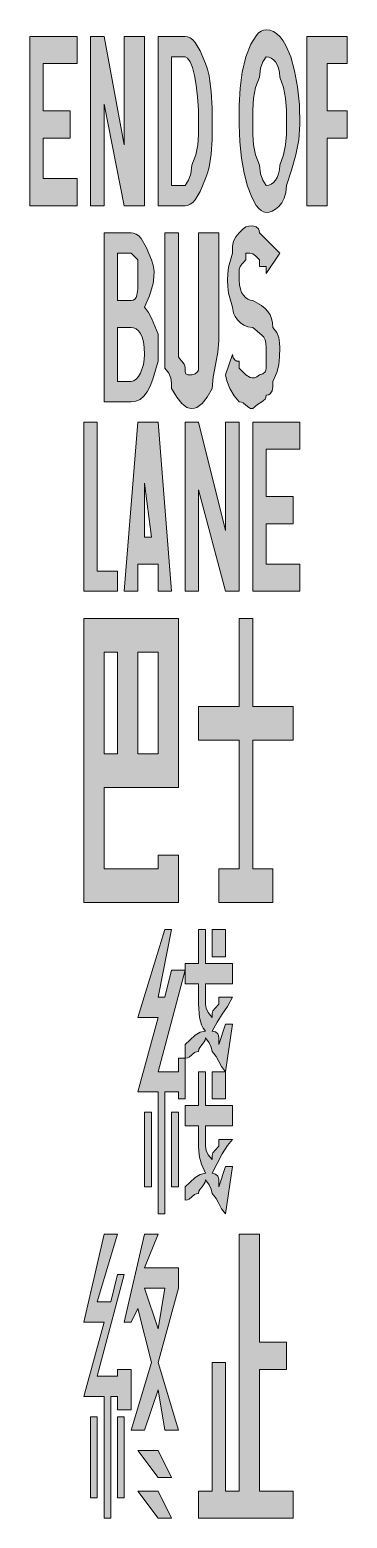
# Model space of a CAD drawing. Header units: metres. Extents: x 171 to 227, y 7 to 271.
import ezdxf

# ---------------------------------------------------------------- set-up
doc = ezdxf.new("R2010")
doc.units = ezdxf.units.M
doc.layers.add('FILL_WHITE_FFFFFF', color=7, linetype='Continuous', true_color=0xffffff)

msp = doc.modelspace()

# ---------------------------------------------------------------- hatches: boundary and pattern name
at = {"layer": 'FILL_WHITE_FFFFFF', "true_color": 0xffffff}
h = msp.add_hatch(color=7, dxfattribs=at)
h.dxf.hatch_style = 1
h.paths.add_polyline_path([(179.25, 244.95), (179.25, 240.15), (170.85, 240.15), (170.85, 270.15), (179.25, 270.15), (179.25, 265.35), (173.25, 265.35), (173.25, 256.95), (178.05, 256.95), (178.05, 252.15), (173.25, 252.15), (173.25, 244.95), (179.25, 244.95)])
h = msp.add_hatch(color=7, dxfattribs=at)
h.dxf.hatch_style = 1
h.paths.add_polyline_path([(187.65, 240.15), (184.05, 258.15), (184.05, 240.15), (181.65, 240.15), (181.65, 270.15), (184.05, 270.15), (187.65, 250.95), (187.65, 270.15), (191.25, 270.15), (191.25, 240.15), (187.65, 240.15)])
h = msp.add_hatch(color=7, dxfattribs=at)
h.dxf.hatch_style = 1
h.paths.add_polyline_path([(193.65, 270.15), (198.45, 270.15), (198.9, 270.09), (199.35, 269.91), (199.8, 269.58), (200.25, 269.1), (201.15, 267.62), (202.05, 265.35), (202.45, 264.34), (202.74, 263.16), (203.1, 260.4), (203.23, 257.42), (203.25, 254.55), (203.23, 251.87), (203.1, 249.3), (202.74, 246.96), (202.45, 245.9), (202.05, 244.95), (201.15, 242.68), (200.25, 241.2), (199.8, 240.72), (199.35, 240.39), (198.9, 240.21), (198.45, 240.15), (193.65, 240.15), (193.65, 270.15)])
h.paths.add_polyline_path([(199.46, 245.77), (199.65, 247.35), (200.34, 249.15), (200.7, 250.95), (200.83, 252.75), (200.85, 254.55), (200.8, 257.13), (200.64, 259.46), (200.41, 261.51), (200.1, 263.25), (199.74, 264.65), (199.33, 265.69), (198.9, 266.33), (198.45, 266.55), (196.05, 266.55), (196.05, 243.75), (198.45, 243.75), (199.05, 244.65), (199.46, 245.77)], flags=16)
h = msp.add_hatch(color=7, dxfattribs=at)
h.dxf.hatch_style = 1
h.paths.add_polyline_path([(211.95, 239.28), (211.52, 239.67), (211.09, 240.21), (210.28, 241.67), (209.55, 243.6), (208.94, 245.92), (208.46, 248.57), (208.16, 251.47), (208.05, 254.55), (208.07, 257.94), (208.2, 261), (208.56, 263.83), (209.25, 266.55), (210.15, 268.82), (211.05, 270.3), (211.5, 270.78), (211.95, 271.11), (212.4, 271.29), (212.85, 271.35), (213.51, 271.27), (214.14, 271.02), (214.74, 270.62), (215.31, 270.07), (215.84, 269.39), (216.33, 268.57), (217.2, 266.55), (217.9, 264.08), (218.42, 261.22), (218.74, 258.03), (218.85, 254.55), (218.64, 251.85), (218.1, 249.15), (217.33, 246.45), (216.45, 243.75), (216.34, 242.51), (216.06, 241.48), (215.63, 240.65), (215.1, 240), (214.52, 239.52), (213.92, 239.19), (213.35, 239.01), (212.85, 238.95), (212.4, 239.03), (211.95, 239.28)])
h.paths.add_polyline_path([(213.73, 243.97), (214.14, 244.26), (214.5, 244.65), (214.81, 245.16), (215.04, 245.77), (215.2, 246.51), (215.25, 247.35), (215.94, 249.15), (216.3, 250.95), (216.43, 252.75), (216.45, 254.55), (216.43, 257.04), (216.3, 259.2), (215.94, 261.13), (215.25, 262.95), (215.2, 263.79), (215.04, 264.52), (214.81, 265.14), (214.5, 265.65), (214.14, 266.04), (213.73, 266.32), (213.3, 266.49), (212.85, 266.55), (212.25, 265.65), (211.84, 264.52), (211.65, 262.95), (210.96, 261.13), (210.6, 259.2), (210.47, 257.04), (210.45, 254.55), (210.47, 252.75), (210.6, 250.95), (210.96, 249.15), (211.65, 247.35), (211.84, 245.77), (212.25, 244.65), (212.85, 243.75), (213.3, 243.81), (213.73, 243.97)], flags=16)
h = msp.add_hatch(color=7, dxfattribs=at)
h.dxf.hatch_style = 1
h.paths.add_polyline_path([(223.65, 240.15), (220.05, 240.15), (220.05, 270.15), (227.25, 270.15), (227.25, 265.35), (223.65, 265.35), (223.65, 256.95), (227.25, 256.95), (227.25, 252.15), (223.65, 252.15), (223.65, 240.15)])
h = msp.add_hatch(color=7, dxfattribs=at)
h.dxf.hatch_style = 1
h.paths.add_polyline_path([(193.65, 217.35), (193.65, 212.55), (192.73, 209.4), (192.24, 208.16), (191.7, 207.15), (191.11, 206.36), (190.44, 205.8), (189.7, 205.46), (188.85, 205.35), (184.05, 205.35), (184.05, 235.35), (188.85, 235.35), (189.3, 235.29), (189.75, 235.11), (190.2, 234.78), (190.65, 234.3), (191.55, 232.82), (192.45, 230.55), (192.79, 229.6), (192.94, 228.56), (192.91, 227.47), (192.75, 226.35), (192.11, 224.14), (191.25, 222.15), (191.96, 221.23), (192.45, 220.2), (193.65, 217.35)])
h.paths.add_polyline_path([(189.54, 223.57), (189.76, 223.86), (189.9, 224.25), (190.03, 225.37), (190.05, 226.95), (190.05, 230.55), (188.85, 231.75), (186.45, 231.75), (186.45, 223.35), (188.85, 223.35), (189.25, 223.41), (189.54, 223.57)], flags=16)
h.paths.add_polyline_path([(186.45, 208.95), (188.85, 208.95), (189.3, 209.06), (189.73, 209.36), (190.14, 209.84), (190.5, 210.45), (191.04, 211.99), (191.2, 212.85), (191.25, 213.75), (191.2, 214.99), (191.04, 216.02), (190.81, 216.85), (190.5, 217.5), (190.14, 217.98), (189.73, 218.31), (189.3, 218.49), (188.85, 218.55), (186.45, 218.55), (186.45, 208.95)], flags=16)
h = msp.add_hatch(color=7, dxfattribs=at)
h.dxf.hatch_style = 1
h.paths.add_polyline_path([(200.85, 235.35), (204.45, 235.35), (204.45, 216.15), (204.26, 214.16), (203.85, 211.95), (203.44, 209.74), (203.25, 207.75), (202.35, 206.17), (201.45, 205.05), (200.55, 204.37), (200.1, 204.21), (199.65, 204.15), (199.2, 204.21), (198.75, 204.37), (197.85, 205.05), (196.95, 206.17), (196.05, 207.75), (196.03, 208.65), (195.9, 209.55), (195.54, 210.45), (194.85, 211.35), (194.85, 216.15), (194.85, 235.35), (197.25, 235.35), (197.25, 216.15), (197.25, 213.75), (197.3, 213.35), (197.44, 213.04), (197.85, 212.55), (198.26, 212.06), (198.4, 211.75), (198.45, 211.35), (198.47, 210.66), (198.6, 210.3), (198.96, 210.17), (199.65, 210.15), (200.25, 210.3), (200.66, 210.66), (200.8, 210.95), (200.85, 211.35), (200.85, 216.15), (200.85, 235.35)])
h = msp.add_hatch(color=7, dxfattribs=at)
h.dxf.hatch_style = 1
h.paths.add_polyline_path([(209.61, 218.66), (208.88, 218.94), (208.26, 219.37), (207.75, 219.9), (207.36, 220.48), (207.07, 221.08), (206.85, 222.15), (206.17, 224.66), (206.01, 225.82), (205.95, 226.95), (206.01, 228.08), (206.17, 229.24), (206.85, 231.75), (206.85, 232.95), (207.04, 233.83), (207.45, 234.6), (208.05, 235.35), (208.76, 236.04), (209.25, 236.4), (209.74, 236.53), (210.45, 236.55), (211.05, 236.4), (211.46, 236.04), (211.6, 235.75), (211.65, 235.35), (215.25, 231.75), (212.85, 228.15), (212.85, 229.35), (211.65, 229.35), (211.65, 230.55), (210.94, 231.24), (210.45, 231.6), (209.96, 231.73), (209.25, 231.75), (209.25, 230.55), (208.56, 229.84), (208.2, 229.35), (208.07, 228.86), (208.05, 228.15), (208.05, 226.95), (208.1, 226.11), (208.26, 225.37), (208.49, 224.76), (208.8, 224.25), (209.16, 223.86), (209.57, 223.57), (210, 223.41), (210.45, 223.35), (212.03, 222.43), (212.64, 221.94), (213.15, 221.4), (213.54, 220.81), (213.82, 220.14), (213.99, 219.4), (214.05, 218.55), (214.74, 217.65), (215.1, 216.75), (215.23, 215.85), (215.25, 214.95), (215.23, 213.34), (215.1, 211.95), (214.74, 210.56), (214.05, 208.95), (214.03, 208.07), (213.9, 207.3), (213.54, 206.76), (213.25, 206.6), (212.85, 206.55), (212.8, 206.15), (212.64, 205.84), (212.1, 205.35), (211.33, 204.86), (210.45, 204.15), (210.05, 204.2), (209.74, 204.34), (209.25, 204.75), (208.76, 205.16), (208.45, 205.3), (208.05, 205.35), (207.17, 206.44), (206.4, 207.75), (205.86, 209.06), (205.65, 210.15), (206.85, 213.75), (207, 213.15), (207.36, 212.74), (207.65, 212.6), (208.05, 212.55), (208.05, 211.35), (209.25, 210.15), (210, 209.7), (210.36, 209.62), (210.77, 209.64), (211.2, 209.81), (211.65, 210.15), (212.25, 210.3), (212.66, 210.66), (212.8, 210.95), (212.85, 211.35), (212.85, 213.75), (212.85, 214.95), (212.8, 215.74), (212.64, 216.36), (212.41, 216.83), (212.1, 217.2), (210.45, 218.55), (209.61, 218.66)])
h = msp.add_hatch(color=7, dxfattribs=at)
h.dxf.hatch_style = 1
h.paths.add_polyline_path([(180.45, 171.75), (180.45, 201.75), (182.85, 201.75), (182.85, 175.35), (186.45, 175.35), (186.45, 171.75), (180.45, 171.75)])
h = msp.add_hatch(color=7, dxfattribs=at)
h.dxf.hatch_style = 1
h.paths.add_polyline_path([(193.65, 176.55), (190.05, 176.55), (190.05, 171.75), (187.65, 171.75), (190.05, 201.75), (193.65, 201.75), (196.05, 171.75), (193.65, 171.75), (193.65, 176.55)])
h.paths.add_polyline_path([(192.45, 181.35), (191.25, 190.95), (191.25, 181.35), (192.45, 181.35)], flags=16)
h = msp.add_hatch(color=7, dxfattribs=at)
h.dxf.hatch_style = 1
h.paths.add_polyline_path([(205.65, 171.75), (200.85, 189.75), (200.85, 171.75), (198.45, 171.75), (198.45, 201.75), (200.85, 201.75), (205.65, 182.55), (205.65, 201.75), (208.05, 201.75), (208.05, 171.75), (205.65, 171.75)])
h = msp.add_hatch(color=7, dxfattribs=at)
h.dxf.hatch_style = 1
h.paths.add_polyline_path([(218.85, 176.55), (218.85, 171.75), (210.45, 171.75), (210.45, 201.75), (218.85, 201.75), (218.85, 196.95), (212.85, 196.95), (212.85, 188.55), (217.65, 188.55), (217.65, 183.75), (212.85, 183.75), (212.85, 176.55), (218.85, 176.55)])
h = msp.add_hatch(color=7, dxfattribs=at)
h.dxf.hatch_style = 1
h.paths.add_polyline_path([(193.65, 122.55), (193.65, 124.95), (197.25, 124.95), (197.25, 116.55), (180.45, 116.55), (180.45, 166.95), (197.25, 166.95), (197.25, 136.95), (184.05, 136.95), (184.05, 122.55), (193.65, 122.55)])
h.paths.add_polyline_path([(186.45, 160.95), (184.05, 160.95), (184.05, 142.95), (186.45, 142.95), (186.45, 160.95)], flags=16)
h.paths.add_polyline_path([(193.65, 142.95), (193.65, 160.95), (190.05, 160.95), (190.05, 142.95), (193.65, 142.95)], flags=16)
h = msp.add_hatch(color=7, dxfattribs=at)
h.dxf.hatch_style = 1
h.paths.add_polyline_path([(217.65, 151.35), (217.65, 145.35), (210.45, 145.35), (210.45, 122.55), (214.05, 122.55), (214.05, 116.55), (204.45, 116.55), (204.45, 122.55), (208.05, 122.55), (208.05, 145.35), (200.85, 145.35), (200.85, 151.35), (208.05, 151.35), (208.05, 166.95), (210.45, 166.95), (210.45, 151.35), (217.65, 151.35)])
h = msp.add_hatch(color=7, dxfattribs=at)
h.dxf.hatch_style = 1
h.paths.add_polyline_path([(197.25, 88.95), (198.45, 88.95), (198.45, 81.75), (197.25, 81.75), (197.25, 82.95), (194.85, 82.95), (194.85, 61.35), (193.65, 61.35), (193.65, 82.95), (190.05, 82.95), (193.65, 96.15), (190.05, 96.15), (194.85, 111.75), (196.05, 111.75), (193.65, 99.75), (194.85, 99.75), (196.05, 104.55), (198.45, 104.55), (193.65, 86.55), (197.25, 86.55), (197.25, 88.95)])
h = msp.add_hatch(color=7, dxfattribs=at)
h.dxf.hatch_style = 1
h.paths.add_polyline_path([(205.65, 86.55), (204.94, 87.45), (204.45, 88.35), (203.96, 89.25), (203.25, 90.15), (203.1, 90.9), (202.74, 91.67), (202.05, 92.55), (202, 92.15), (201.86, 91.84), (201.45, 91.35), (201.04, 90.86), (200.9, 90.55), (200.85, 90.15), (200.45, 90.1), (200.14, 89.96), (199.65, 89.55), (199.16, 89.14), (198.85, 89), (198.45, 88.95), (198.45, 91.35), (200.25, 93), (201.15, 93.54), (202.05, 93.75), (201.65, 94.25), (201.36, 94.84), (201, 96.15), (200.85, 98.55), (200.85, 102.15), (198.45, 102.15), (198.45, 105.75), (200.85, 105.75), (200.85, 111.75), (202.05, 111.75), (202.05, 105.75), (206.85, 105.75), (206.85, 102.15), (202.05, 102.15), (202.05, 98.55), (202.2, 97.8), (202.56, 97.03), (203.25, 96.15), (203.27, 96.86), (203.4, 97.35), (203.76, 97.84), (204.45, 98.55), (204.45, 99.75), (206.85, 99.75), (205.95, 98.14), (205.05, 96.75), (204.15, 95.36), (203.25, 93.75), (203.85, 93.6), (204.26, 93.24), (204.4, 92.95), (204.45, 92.55), (204.45, 91.35), (205.65, 94.95), (206.85, 94.95), (205.65, 86.55)])
h = msp.add_hatch(color=7, dxfattribs=at)
h.dxf.hatch_style = 1
h.paths.add_polyline_path([(205.65, 106.95), (203.25, 106.95), (203.25, 111.75), (205.65, 111.75), (205.65, 106.95)])
h = msp.add_hatch(color=7, dxfattribs=at)
h.dxf.hatch_style = 1
h.paths.add_polyline_path([(206.85, 80.55), (206.85, 76.95), (202.05, 76.95), (202.05, 73.35), (202.2, 72.6), (202.56, 71.83), (203.25, 70.95), (203.27, 71.66), (203.4, 72.15), (203.76, 72.64), (204.45, 73.35), (204.45, 74.55), (206.85, 74.55), (205.95, 73.44), (205.05, 72), (203.25, 68.55), (203.85, 68.4), (204.26, 68.04), (204.4, 67.75), (204.45, 67.35), (204.45, 66.15), (205.65, 69.75), (206.85, 69.75), (205.65, 61.35), (204.94, 62.25), (204.45, 63.15), (203.96, 64.05), (203.25, 64.95), (203.1, 65.7), (202.74, 66.47), (202.05, 67.35), (202, 66.95), (201.86, 66.64), (201.45, 66.15), (201.04, 65.66), (200.9, 65.35), (200.85, 64.95), (200.45, 64.9), (200.14, 64.76), (199.65, 64.35), (199.16, 63.94), (198.85, 63.8), (198.45, 63.75), (198.45, 66.15), (200.25, 67.8), (201.15, 68.34), (202.05, 68.55), (201.36, 70.14), (201, 71.4), (200.87, 72.43), (200.85, 73.35), (200.85, 76.95), (198.45, 76.95), (198.45, 80.55), (200.85, 80.55), (200.85, 86.55), (202.05, 86.55), (202.05, 80.55), (206.85, 80.55)])
h = msp.add_hatch(color=7, dxfattribs=at)
h.dxf.hatch_style = 1
h.paths.add_polyline_path([(205.65, 81.75), (203.25, 81.75), (203.25, 86.55), (205.65, 86.55), (205.65, 81.75)])
h = msp.add_hatch(color=7, dxfattribs=at)
h.dxf.hatch_style = 1
h.paths.add_polyline_path([(191.25, 79.35), (192.45, 79.35), (192.45, 66.15), (191.25, 66.15), (191.25, 79.35)])
h = msp.add_hatch(color=7, dxfattribs=at)
h.dxf.hatch_style = 1
h.paths.add_polyline_path([(196.05, 79.35), (197.25, 79.35), (197.25, 66.15), (196.05, 66.15), (196.05, 79.35)])
h = msp.add_hatch(color=7, dxfattribs=at)
h.dxf.hatch_style = 1
h.paths.add_polyline_path([(186.45, 33.75), (188.85, 33.75), (188.85, 26.55), (186.45, 26.55), (186.45, 28.95), (185.25, 28.95), (185.25, 7.35), (184.05, 7.35), (184.05, 28.95), (180.45, 28.95), (184.05, 42.15), (180.45, 42.15), (184.05, 57.75), (186.45, 57.75), (182.85, 45.75), (185.25, 45.75), (186.45, 50.55), (187.65, 50.55), (182.85, 32.55), (186.45, 32.55), (186.45, 33.75)])
h = msp.add_hatch(color=7, dxfattribs=at)
h.dxf.hatch_style = 1
h.paths.add_polyline_path([(197.25, 22.95), (194.85, 22.95), (193.65, 30.15), (191.25, 22.95), (188.85, 22.95), (192.45, 34.95), (190.05, 44.55), (188.85, 42.15), (187.65, 42.15), (191.25, 57.75), (193.65, 57.75), (191.25, 51.75), (197.25, 51.75), (197.25, 48.15), (193.65, 34.95), (197.25, 22.95)])
h.paths.add_polyline_path([(194.85, 48.15), (191.25, 48.15), (193.65, 40.95), (194.85, 48.15)], flags=16)
h = msp.add_hatch(color=7, dxfattribs=at)
h.dxf.hatch_style = 1
h.paths.add_polyline_path([(216.45, 38.55), (216.45, 33.75), (211.65, 33.75), (211.65, 12.15), (217.65, 12.15), (217.65, 7.35), (200.85, 7.35), (200.85, 12.15), (203.25, 12.15), (203.25, 34.95), (205.65, 34.95), (205.65, 12.15), (208.05, 12.15), (208.05, 57.75), (211.65, 57.75), (211.65, 38.55), (216.45, 38.55)])
h = msp.add_hatch(color=7, dxfattribs=at)
h.dxf.hatch_style = 1
h.paths.add_polyline_path([(181.65, 25.35), (182.85, 25.35), (182.85, 10.95), (181.65, 10.95), (181.65, 25.35)])
h = msp.add_hatch(color=7, dxfattribs=at)
h.dxf.hatch_style = 1
h.paths.add_polyline_path([(186.45, 25.35), (187.65, 25.35), (187.65, 10.95), (186.45, 10.95), (186.45, 25.35)])
h = msp.add_hatch(color=7, dxfattribs=at)
h.dxf.hatch_style = 1
h.paths.add_polyline_path([(190.05, 19.35), (193.65, 19.35), (196.05, 14.55), (193.65, 14.55), (190.05, 19.35)])
h = msp.add_hatch(color=7, dxfattribs=at)
h.dxf.hatch_style = 1
h.paths.add_polyline_path([(190.05, 12.15), (193.65, 12.15), (196.05, 7.35), (193.65, 7.35), (190.05, 12.15)])

# ---------------------------------------------------------------- linework, layer by layer
at = {"layer": 'FILL_WHITE_FFFFFF', "lineweight": 0, "true_color": 0xffffff}
for points in [[(179.25, 244.95), (179.25, 240.15), (170.85, 240.15), (170.85, 270.15), (179.25, 270.15), (179.25, 265.35), (173.25, 265.35), (173.25, 256.95), (178.05, 256.95), (178.05, 252.15), (173.25, 252.15), (173.25, 244.95)], [(187.65, 240.15), (184.05, 258.15), (184.05, 240.15), (181.65, 240.15), (181.65, 270.15), (184.05, 270.15), (187.65, 250.95), (187.65, 270.15), (191.25, 270.15), (191.25, 240.15)], [(193.65, 270.15), (198.45, 270.15), (198.9, 270.09), (199.35, 269.91), (199.8, 269.58), (200.25, 269.1), (201.15, 267.62), (202.05, 265.35), (202.45, 264.34), (202.74, 263.16), (203.1, 260.4), (203.23, 257.42), (203.25, 254.55), (203.23, 251.87), (203.1, 249.3), (202.74, 246.96), (202.45, 245.9), (202.05, 244.95), (201.15, 242.68), (200.25, 241.2), (199.8, 240.72), (199.35, 240.39), (198.9, 240.21), (198.45, 240.15), (193.65, 240.15)], [(211.95, 239.28), (211.52, 239.67), (211.09, 240.21), (210.28, 241.67), (209.55, 243.6), (208.94, 245.92), (208.46, 248.57), (208.16, 251.47), (208.05, 254.55), (208.07, 257.94), (208.2, 261), (208.56, 263.83), (209.25, 266.55), (210.15, 268.82), (211.05, 270.3), (211.5, 270.78), (211.95, 271.11), (212.4, 271.29), (212.85, 271.35), (213.51, 271.27), (214.14, 271.02), (214.74, 270.62), (215.31, 270.07), (215.84, 269.39), (216.33, 268.57), (217.2, 266.55), (217.9, 264.08), (218.42, 261.22), (218.74, 258.03), (218.85, 254.55), (218.64, 251.85), (218.1, 249.15), (217.33, 246.45), (216.45, 243.75), (216.34, 242.51), (216.06, 241.48), (215.63, 240.65), (215.1, 240), (214.52, 239.52), (213.92, 239.19), (213.35, 239.01), (212.85, 238.95), (212.4, 239.03)], [(223.65, 240.15), (220.05, 240.15), (220.05, 270.15), (227.25, 270.15), (227.25, 265.35), (223.65, 265.35), (223.65, 256.95), (227.25, 256.95), (227.25, 252.15), (223.65, 252.15)], [(199.46, 245.77), (199.65, 247.35), (200.34, 249.15), (200.7, 250.95), (200.83, 252.75), (200.85, 254.55), (200.8, 257.13), (200.64, 259.46), (200.41, 261.51), (200.1, 263.25), (199.74, 264.65), (199.33, 265.69), (198.9, 266.33), (198.45, 266.55), (196.05, 266.55), (196.05, 243.75), (198.45, 243.75), (199.05, 244.65)], [(213.73, 243.97), (214.14, 244.26), (214.5, 244.65), (214.81, 245.16), (215.04, 245.77), (215.2, 246.51), (215.25, 247.35), (215.94, 249.15), (216.3, 250.95), (216.43, 252.75), (216.45, 254.55), (216.43, 257.04), (216.3, 259.2), (215.94, 261.13), (215.25, 262.95), (215.2, 263.79), (215.04, 264.52), (214.81, 265.14), (214.5, 265.65), (214.14, 266.04), (213.73, 266.32), (213.3, 266.49), (212.85, 266.55), (212.25, 265.65), (211.84, 264.52), (211.65, 262.95), (210.96, 261.13), (210.6, 259.2), (210.47, 257.04), (210.45, 254.55), (210.47, 252.75), (210.6, 250.95), (210.96, 249.15), (211.65, 247.35), (211.84, 245.77), (212.25, 244.65), (212.85, 243.75), (213.3, 243.81)], [(193.65, 217.35), (193.65, 212.55), (192.73, 209.4), (192.24, 208.16), (191.7, 207.15), (191.11, 206.36), (190.44, 205.8), (189.7, 205.46), (188.85, 205.35), (184.05, 205.35), (184.05, 235.35), (188.85, 235.35), (189.3, 235.29), (189.75, 235.11), (190.2, 234.78), (190.65, 234.3), (191.55, 232.82), (192.45, 230.55), (192.79, 229.6), (192.94, 228.56), (192.91, 227.47), (192.75, 226.35), (192.11, 224.14), (191.25, 222.15), (191.96, 221.23), (192.45, 220.2)], [(200.85, 235.35), (204.45, 235.35), (204.45, 216.15), (204.26, 214.16), (203.85, 211.95), (203.44, 209.74), (203.25, 207.75), (202.35, 206.17), (201.45, 205.05), (200.55, 204.37), (200.1, 204.21), (199.65, 204.15), (199.2, 204.21), (198.75, 204.37), (197.85, 205.05), (196.95, 206.17), (196.05, 207.75), (196.03, 208.65), (195.9, 209.55), (195.54, 210.45), (194.85, 211.35), (194.85, 216.15), (194.85, 235.35), (197.25, 235.35), (197.25, 216.15), (197.25, 213.75), (197.3, 213.35), (197.44, 213.04), (197.85, 212.55), (198.26, 212.06), (198.4, 211.75), (198.45, 211.35), (198.47, 210.66), (198.6, 210.3), (198.96, 210.17), (199.65, 210.15), (200.25, 210.3), (200.66, 210.66), (200.8, 210.95), (200.85, 211.35), (200.85, 216.15)], [(209.61, 218.66), (208.88, 218.94), (208.26, 219.37), (207.75, 219.9), (207.36, 220.48), (207.07, 221.08), (206.85, 222.15), (206.17, 224.66), (206.01, 225.82), (205.95, 226.95), (206.01, 228.08), (206.17, 229.24), (206.85, 231.75), (206.85, 232.95), (207.04, 233.83), (207.45, 234.6), (208.05, 235.35), (208.76, 236.04), (209.25, 236.4), (209.74, 236.53), (210.45, 236.55), (211.05, 236.4), (211.46, 236.04), (211.6, 235.75), (211.65, 235.35), (215.25, 231.75), (212.85, 228.15), (212.85, 229.35), (211.65, 229.35), (211.65, 230.55), (210.94, 231.24), (210.45, 231.6), (209.96, 231.73), (209.25, 231.75), (209.25, 230.55), (208.56, 229.84), (208.2, 229.35), (208.07, 228.86), (208.05, 228.15), (208.05, 226.95), (208.1, 226.11), (208.26, 225.37), (208.49, 224.76), (208.8, 224.25), (209.16, 223.86), (209.57, 223.57), (210, 223.41), (210.45, 223.35), (212.03, 222.43), (212.64, 221.94), (213.15, 221.4), (213.54, 220.81), (213.82, 220.14), (213.99, 219.4), (214.05, 218.55), (214.74, 217.65), (215.1, 216.75), (215.23, 215.85), (215.25, 214.95), (215.23, 213.34), (215.1, 211.95), (214.74, 210.56), (214.05, 208.95), (214.03, 208.07), (213.9, 207.3), (213.54, 206.76), (213.25, 206.6), (212.85, 206.55), (212.8, 206.15), (212.64, 205.84), (212.1, 205.35), (211.33, 204.86), (210.45, 204.15), (210.05, 204.2), (209.74, 204.34), (209.25, 204.75), (208.76, 205.16), (208.45, 205.3), (208.05, 205.35), (207.17, 206.44), (206.4, 207.75), (205.86, 209.06), (205.65, 210.15), (206.85, 213.75), (207, 213.15), (207.36, 212.74), (207.65, 212.6), (208.05, 212.55), (208.05, 211.35), (209.25, 210.15), (210, 209.7), (210.36, 209.62), (210.77, 209.64), (211.2, 209.81), (211.65, 210.15), (212.25, 210.3), (212.66, 210.66), (212.8, 210.95), (212.85, 211.35), (212.85, 213.75), (212.85, 214.95), (212.8, 215.74), (212.64, 216.36), (212.41, 216.83), (212.1, 217.2), (210.45, 218.55)], [(189.54, 223.57), (189.76, 223.86), (189.9, 224.25), (190.03, 225.37), (190.05, 226.95), (190.05, 230.55), (188.85, 231.75), (186.45, 231.75), (186.45, 223.35), (188.85, 223.35), (189.25, 223.41)], [(186.45, 208.95), (188.85, 208.95), (189.3, 209.06), (189.73, 209.36), (190.14, 209.84), (190.5, 210.45), (191.04, 211.99), (191.2, 212.85), (191.25, 213.75), (191.2, 214.99), (191.04, 216.02), (190.81, 216.85), (190.5, 217.5), (190.14, 217.98), (189.73, 218.31), (189.3, 218.49), (188.85, 218.55), (186.45, 218.55)], [(180.45, 171.75), (180.45, 201.75), (182.85, 201.75), (182.85, 175.35), (186.45, 175.35), (186.45, 171.75)], [(193.65, 176.55), (190.05, 176.55), (190.05, 171.75), (187.65, 171.75), (190.05, 201.75), (193.65, 201.75), (196.05, 171.75), (193.65, 171.75)], [(205.65, 171.75), (200.85, 189.75), (200.85, 171.75), (198.45, 171.75), (198.45, 201.75), (200.85, 201.75), (205.65, 182.55), (205.65, 201.75), (208.05, 201.75), (208.05, 171.75)], [(218.85, 176.55), (218.85, 171.75), (210.45, 171.75), (210.45, 201.75), (218.85, 201.75), (218.85, 196.95), (212.85, 196.95), (212.85, 188.55), (217.65, 188.55), (217.65, 183.75), (212.85, 183.75), (212.85, 176.55)], [(192.45, 181.35), (191.25, 190.95), (191.25, 181.35)], [(193.65, 122.55), (193.65, 124.95), (197.25, 124.95), (197.25, 116.55), (180.45, 116.55), (180.45, 166.95), (197.25, 166.95), (197.25, 136.95), (184.05, 136.95), (184.05, 122.55)], [(217.65, 151.35), (217.65, 145.35), (210.45, 145.35), (210.45, 122.55), (214.05, 122.55), (214.05, 116.55), (204.45, 116.55), (204.45, 122.55), (208.05, 122.55), (208.05, 145.35), (200.85, 145.35), (200.85, 151.35), (208.05, 151.35), (208.05, 166.95), (210.45, 166.95), (210.45, 151.35)], [(186.45, 160.95), (184.05, 160.95), (184.05, 142.95), (186.45, 142.95)], [(193.65, 142.95), (193.65, 160.95), (190.05, 160.95), (190.05, 142.95)], [(197.25, 88.95), (198.45, 88.95), (198.45, 81.75), (197.25, 81.75), (197.25, 82.95), (194.85, 82.95), (194.85, 61.35), (193.65, 61.35), (193.65, 82.95), (190.05, 82.95), (193.65, 96.15), (190.05, 96.15), (194.85, 111.75), (196.05, 111.75), (193.65, 99.75), (194.85, 99.75), (196.05, 104.55), (198.45, 104.55), (193.65, 86.55), (197.25, 86.55)], [(205.65, 86.55), (204.94, 87.45), (204.45, 88.35), (203.96, 89.25), (203.25, 90.15), (203.1, 90.9), (202.74, 91.67), (202.05, 92.55), (202, 92.15), (201.86, 91.84), (201.45, 91.35), (201.04, 90.86), (200.9, 90.55), (200.85, 90.15), (200.45, 90.1), (200.14, 89.96), (199.65, 89.55), (199.16, 89.14), (198.85, 89), (198.45, 88.95), (198.45, 91.35), (200.25, 93), (201.15, 93.54), (202.05, 93.75), (201.65, 94.25), (201.36, 94.84), (201, 96.15), (200.85, 98.55), (200.85, 102.15), (198.45, 102.15), (198.45, 105.75), (200.85, 105.75), (200.85, 111.75), (202.05, 111.75), (202.05, 105.75), (206.85, 105.75), (206.85, 102.15), (202.05, 102.15), (202.05, 98.55), (202.2, 97.8), (202.56, 97.03), (203.25, 96.15), (203.27, 96.86), (203.4, 97.35), (203.76, 97.84), (204.45, 98.55), (204.45, 99.75), (206.85, 99.75), (205.95, 98.14), (205.05, 96.75), (204.15, 95.36), (203.25, 93.75), (203.85, 93.6), (204.26, 93.24), (204.4, 92.95), (204.45, 92.55), (204.45, 91.35), (205.65, 94.95), (206.85, 94.95)], [(205.65, 106.95), (203.25, 106.95), (203.25, 111.75), (205.65, 111.75)], [(206.85, 80.55), (206.85, 76.95), (202.05, 76.95), (202.05, 73.35), (202.2, 72.6), (202.56, 71.83), (203.25, 70.95), (203.27, 71.66), (203.4, 72.15), (203.76, 72.64), (204.45, 73.35), (204.45, 74.55), (206.85, 74.55), (205.95, 73.44), (205.05, 72), (203.25, 68.55), (203.85, 68.4), (204.26, 68.04), (204.4, 67.75), (204.45, 67.35), (204.45, 66.15), (205.65, 69.75), (206.85, 69.75), (205.65, 61.35), (204.94, 62.25), (204.45, 63.15), (203.96, 64.05), (203.25, 64.95), (203.1, 65.7), (202.74, 66.47), (202.05, 67.35), (202, 66.95), (201.86, 66.64), (201.45, 66.15), (201.04, 65.66), (200.9, 65.35), (200.85, 64.95), (200.45, 64.9), (200.14, 64.76), (199.65, 64.35), (199.16, 63.94), (198.85, 63.8), (198.45, 63.75), (198.45, 66.15), (200.25, 67.8), (201.15, 68.34), (202.05, 68.55), (201.36, 70.14), (201, 71.4), (200.87, 72.43), (200.85, 73.35), (200.85, 76.95), (198.45, 76.95), (198.45, 80.55), (200.85, 80.55), (200.85, 86.55), (202.05, 86.55), (202.05, 80.55)], [(205.65, 81.75), (203.25, 81.75), (203.25, 86.55), (205.65, 86.55)], [(191.25, 79.35), (192.45, 79.35), (192.45, 66.15), (191.25, 66.15)], [(196.05, 79.35), (197.25, 79.35), (197.25, 66.15), (196.05, 66.15)], [(186.45, 33.75), (188.85, 33.75), (188.85, 26.55), (186.45, 26.55), (186.45, 28.95), (185.25, 28.95), (185.25, 7.35), (184.05, 7.35), (184.05, 28.95), (180.45, 28.95), (184.05, 42.15), (180.45, 42.15), (184.05, 57.75), (186.45, 57.75), (182.85, 45.75), (185.25, 45.75), (186.45, 50.55), (187.65, 50.55), (182.85, 32.55), (186.45, 32.55)], [(197.25, 22.95), (194.85, 22.95), (193.65, 30.15), (191.25, 22.95), (188.85, 22.95), (192.45, 34.95), (190.05, 44.55), (188.85, 42.15), (187.65, 42.15), (191.25, 57.75), (193.65, 57.75), (191.25, 51.75), (197.25, 51.75), (197.25, 48.15), (193.65, 34.95)], [(216.45, 38.55), (216.45, 33.75), (211.65, 33.75), (211.65, 12.15), (217.65, 12.15), (217.65, 7.35), (200.85, 7.35), (200.85, 12.15), (203.25, 12.15), (203.25, 34.95), (205.65, 34.95), (205.65, 12.15), (208.05, 12.15), (208.05, 57.75), (211.65, 57.75), (211.65, 38.55)], [(194.85, 48.15), (191.25, 48.15), (193.65, 40.95)], [(181.65, 25.35), (182.85, 25.35), (182.85, 10.95), (181.65, 10.95)], [(186.45, 25.35), (187.65, 25.35), (187.65, 10.95), (186.45, 10.95)], [(190.05, 19.35), (193.65, 19.35), (196.05, 14.55), (193.65, 14.55)], [(190.05, 12.15), (193.65, 12.15), (196.05, 7.35), (193.65, 7.35)]]:
    msp.add_lwpolyline(points, close=True, dxfattribs=at)

doc.saveas('drawing.dxf')
